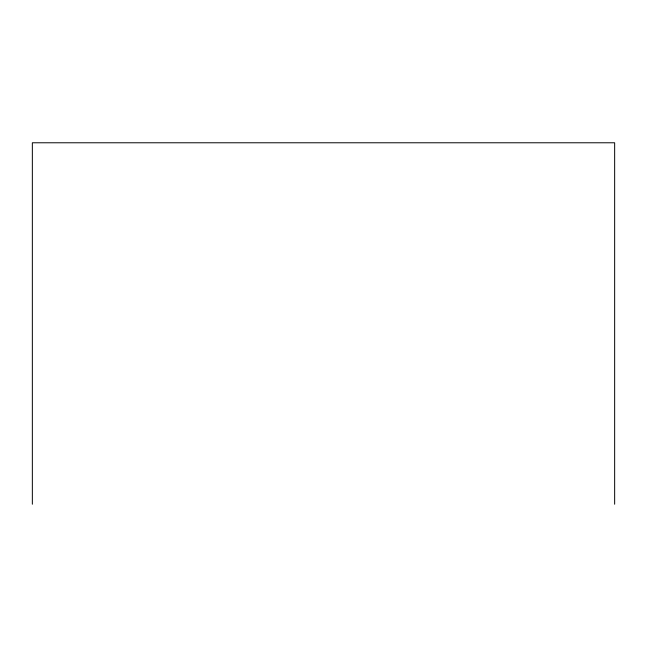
<?xml version="1.0" encoding="UTF-8"?>
<svg xmlns="http://www.w3.org/2000/svg" width="647" height="647" viewBox="0 0 647 647"><rect width="100%" height="100%" fill="white"/><g stroke="black" fill="none" stroke-linecap="round" stroke-linejoin="round"><path stroke-width="0.97" d="M614.65 504.223L614.65 142.777L32.35 142.777L32.35 504.223"/></g></svg>
